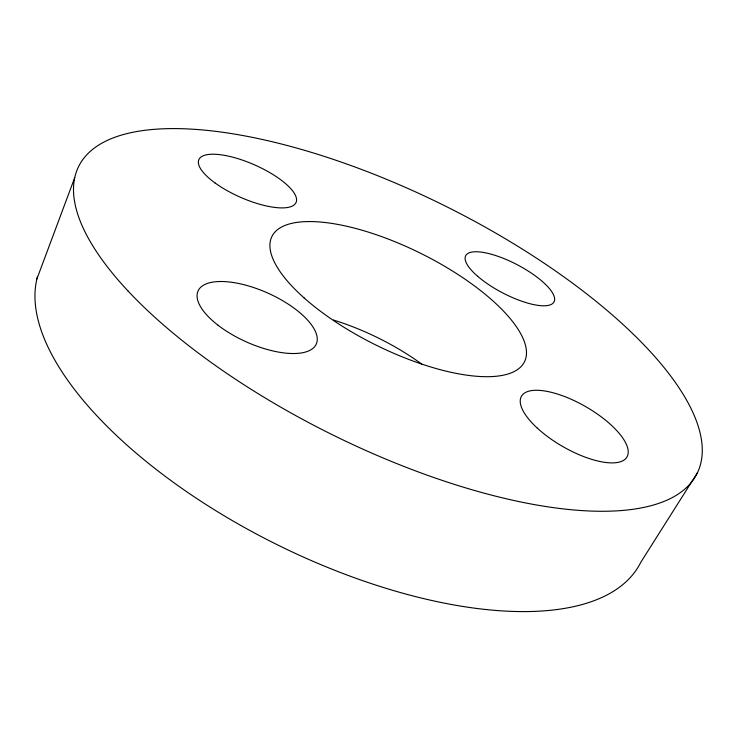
<?xml version="1.0" encoding="UTF-8"?>
<svg xmlns="http://www.w3.org/2000/svg" width="738" height="738" viewBox="0 0 738 738"><rect width="100%" height="100%" fill="white"/><g stroke="black" fill="none" stroke-linecap="round" stroke-linejoin="round"><path stroke-width="1.11" d="M36.9 278.918L74.695 177.757M697.53 472.569L640.796 562.264A334.296 145.856 26.4 0 1 289.278 550.557A334.296 145.856 26.4 0 1 37.49 276.63M333.401 320.015A136.659 58.505 26.4 0 1 421.887 364.194M127.969 290.929A345.246 127.536 26.4 0 0 671.026 498.224A345.246 127.536 26.4 0 0 364.637 170.626A345.246 127.536 26.4 0 0 127.969 290.929M304.028 297.848A140.958 51.023 26.4 0 0 520.724 366.934A140.958 51.023 26.4 0 0 369.849 232.599A140.958 51.023 26.4 0 0 304.028 297.848M537.375 428.197A60.876 23.007 29.9 0 0 626.83 457.219A60.876 23.007 29.9 0 0 558.463 394.36A60.876 23.007 29.9 0 0 537.375 428.197M477.634 276.27A49.833 15.849 27.6 0 0 552.9 303.327A49.833 15.849 27.6 0 0 499.1 256.723A49.833 15.849 27.6 0 0 477.634 276.27M214.998 182.923A53.108 17.666 23.8 0 0 295.624 203.31A53.108 17.666 23.8 0 0 231.797 156.936A53.108 17.666 23.8 0 0 214.998 182.923M218.07 325.246A64.796 26.669 24.2 0 0 316.224 344.148A64.796 26.669 24.2 0 0 237.166 283.189A64.796 26.669 24.2 0 0 218.07 325.246"/></g></svg>
